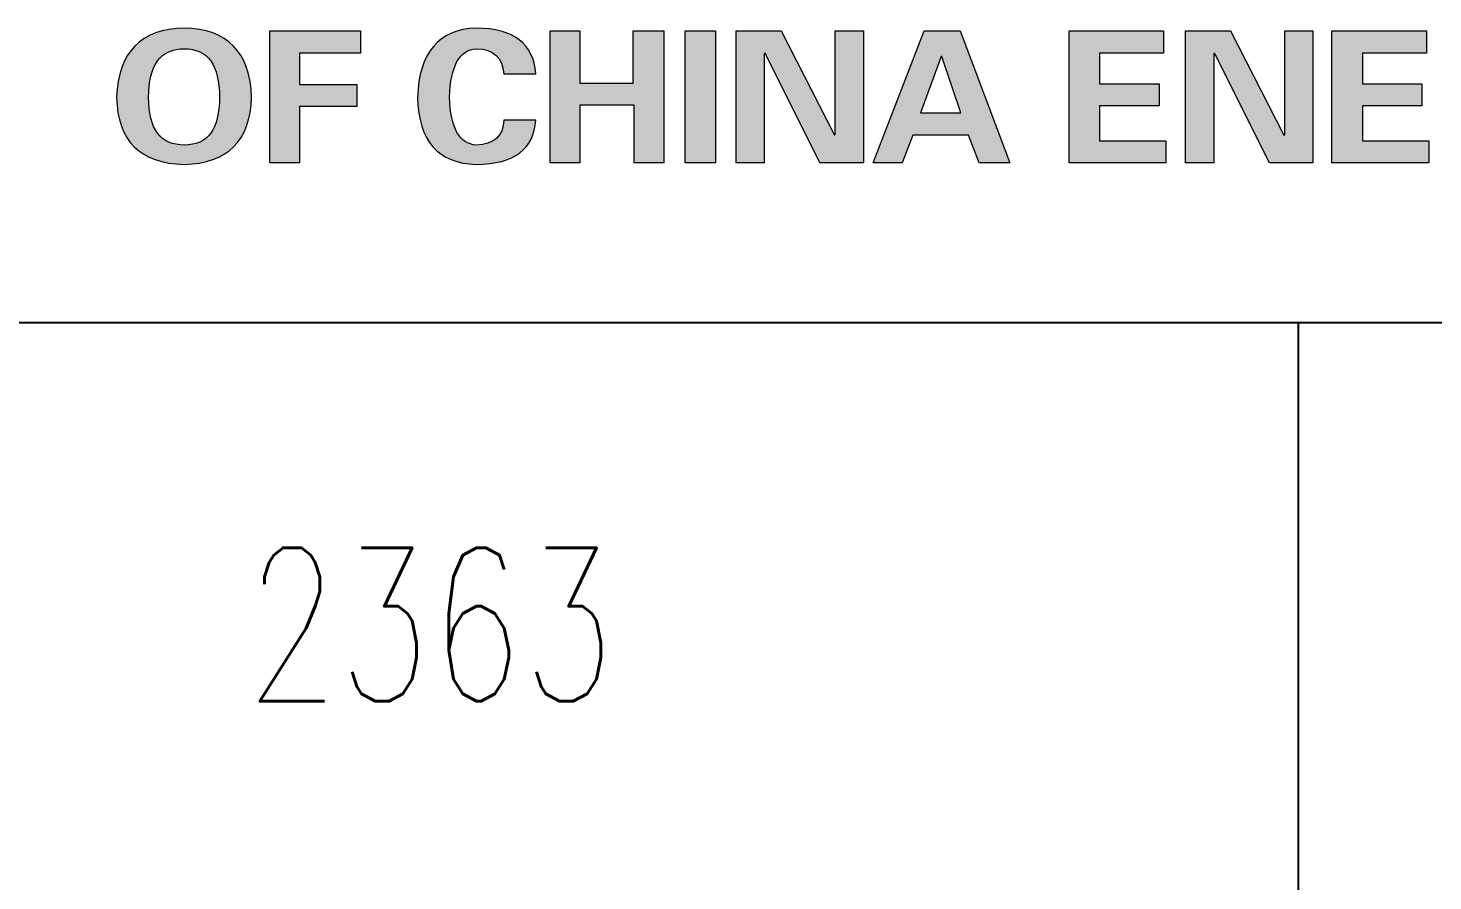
# Model space of a CAD drawing. Extents: x 93518 to 937116, y -359949 to 58022.
# Drawn here: x 752915 to 754548, y -119424 to -118432 of the extents above; entities that cross this region are included whole.
import ezdxf

# ---------------------------------------------------------------- set-up
doc = ezdxf.new("R2010")
doc.units = 0
doc.header["$LTSCALE"] = 1000
doc.header["$MEASUREMENT"] = 0
doc.layers.get('0').update_dxf_attribs({"color": 8, "linetype": 'CONTINUOUS'})
doc.layers.add('PUB_TEXT', color=8, linetype='CONTINUOUS')
doc.styles.add('HZ', font='geditxt.shx', dxfattribs={"width": 0.8, "bigfont": 'dxt.shx'})

# ---------------------------------------------------------------- blocks, each defined once
blk = doc.blocks.new('LOGO_CEEC_2014')
h = blk.add_hatch(color=256)
h.paths.add_polyline_path([(33.041, 1.861), (33.041, 3.396), (34.096, 3.396), (34.096, 3.139), (33.387, 3.139), (33.387, 2.774), (34.052, 2.774), (34.052, 2.517), (33.387, 2.517), (33.387, 1.861)])
edge = h.paths.add_edge_path(flags=16)
edge.add_spline(control_points=[(31.633, 2.624), (31.633, 2.254), (31.772, 2.069), (32.049, 2.069), (32.321, 2.069), (32.457, 2.254), (32.457, 2.624), (32.457, 3), (32.321, 3.189), (32.049, 3.189), (31.772, 3.189), (31.633, 3), (31.633, 2.624)], knot_values=[0, 0, 0, 0, 1, 1, 1, 2, 2, 2, 3, 3, 3, 4, 4, 4, 4], degree=3, periodic=0)
edge = h.paths.add_edge_path()
edge.add_spline(control_points=[(31.261, 2.624), (31.278, 3.15), (31.541, 3.418), (32.049, 3.429), (32.552, 3.418), (32.812, 3.15), (32.83, 2.624), (32.812, 2.116), (32.552, 1.856), (32.049, 1.844), (31.535, 1.856), (31.272, 2.116), (31.261, 2.624)], knot_values=[0, 0, 0, 0, 1, 1, 1, 2, 2, 2, 3, 3, 3, 4, 4, 4, 4], degree=3, periodic=0)
h = blk.add_hatch(color=256)
h.paths.add_polyline_path([(41.076, 2.442), (40.854, 3.097), (40.845, 3.097), (40.606, 2.442)], flags=16)
h.paths.add_polyline_path([(40.057, 1.861), (40.65, 3.396), (41.067, 3.396), (41.643, 1.861), (41.289, 1.861), (41.165, 2.185), (40.517, 2.185), (40.393, 1.861)])
h.paths.add_polyline_path([(39.437, 1.861), (38.799, 3.139), (38.79, 3.131), (38.79, 1.861), (38.462, 1.861), (38.462, 3.396), (38.985, 3.396), (39.605, 2.185), (39.614, 2.193), (39.614, 3.396), (39.942, 3.396), (39.942, 1.861)])
h.paths.add_polyline_path([(38.224, 1.861), (37.869, 1.861), (37.869, 3.396), (38.224, 3.396)])
h.paths.add_polyline_path([(36.301, 1.861), (36.301, 3.396), (36.646, 3.396), (36.646, 2.79), (37.267, 2.79), (37.267, 3.396), (37.622, 3.396), (37.622, 1.861), (37.276, 1.861), (37.276, 2.533), (36.646, 2.533), (36.646, 1.861)])
edge = h.paths.add_edge_path()
edge.add_spline(control_points=[(35.761, 2.898), (35.749, 3.086), (35.642, 3.183), (35.442, 3.189), (35.247, 3.177), (35.143, 2.989), (35.131, 2.624), (35.143, 2.265), (35.247, 2.08), (35.442, 2.069), (35.648, 2.074), (35.755, 2.171), (35.761, 2.359), (35.761, 2.359), (36.133, 2.359), (36.133, 2.359), (36.115, 2.022), (35.885, 1.85), (35.442, 1.844), (34.998, 1.856), (34.771, 2.116), (34.759, 2.624), (34.777, 3.144), (35.004, 3.413), (35.442, 3.429), (35.879, 3.424), (36.109, 3.247), (36.133, 2.898), (36.133, 2.898), (35.761, 2.898), (35.761, 2.898)], knot_values=[0, 0, 0, 0, 1, 1, 1, 2, 2, 2, 3, 3, 3, 4, 4, 4, 5, 5, 5, 6, 6, 6, 7, 7, 7, 8, 8, 8, 9, 9, 9, 10, 10, 10, 10], degree=3, periodic=0)
h = blk.add_hatch(color=256)
h.paths.add_polyline_path([(50.36, 2.359), (49.801, 3.396), (50.218, 3.396), (50.555, 2.691), (50.9, 3.396), (51.255, 3.396), (50.705, 2.359), (50.705, 1.861), (50.36, 1.861)])
edge = h.paths.add_edge_path()
edge.add_spline(control_points=[(48.987, 2.425), (48.987, 2.425), (48.987, 2.682), (48.987, 2.682), (48.987, 2.682), (49.652, 2.682), (49.652, 2.682), (49.652, 2.682), (49.652, 1.911), (49.652, 1.911), (49.533, 1.878), (49.412, 1.861), (49.288, 1.861), (49.194, 1.85), (49.069, 1.844), (48.916, 1.844), (48.413, 1.872), (48.156, 2.132), (48.144, 2.624), (48.156, 3.128), (48.413, 3.396), (48.916, 3.429), (49.43, 3.429), (49.684, 3.263), (49.678, 2.931), (49.678, 2.931), (49.306, 2.931), (49.306, 2.931), (49.306, 3.103), (49.196, 3.189), (48.978, 3.189), (48.676, 3.183), (48.522, 2.995), (48.517, 2.624), (48.522, 2.259), (48.676, 2.074), (48.978, 2.069), (49.066, 2.069), (49.17, 2.08), (49.288, 2.102), (49.282, 2.096), (49.288, 2.096), (49.306, 2.102), (49.306, 2.102), (49.306, 2.425), (49.306, 2.425), (49.306, 2.425), (48.987, 2.425), (48.987, 2.425)], knot_values=[0, 0, 0, 0, 1, 1, 1, 2, 2, 2, 3, 3, 3, 4, 4, 4, 5, 5, 5, 6, 6, 6, 7, 7, 7, 8, 8, 8, 9, 9, 9, 10, 10, 10, 11, 11, 11, 12, 12, 12, 13, 13, 13, 14, 14, 14, 15, 15, 15, 16, 16, 16, 16], degree=3, periodic=0)
edge = h.paths.add_edge_path(flags=16)
edge.add_spline(control_points=[(47.081, 2.732), (47.081, 2.732), (47.374, 2.732), (47.374, 2.732), (47.539, 2.732), (47.622, 2.804), (47.622, 2.948), (47.622, 3.081), (47.539, 3.144), (47.374, 3.139), (47.374, 3.139), (47.081, 3.139), (47.081, 3.139), (47.081, 3.139), (47.081, 2.732), (47.081, 2.732)], knot_values=[0, 0, 0, 0, 1, 1, 1, 2, 2, 2, 3, 3, 3, 4, 4, 4, 5, 5, 5, 5], degree=3, periodic=0)
edge = h.paths.add_edge_path()
edge.add_spline(control_points=[(47.081, 1.861), (47.081, 1.861), (46.727, 1.861), (46.727, 1.861), (46.727, 1.861), (46.727, 3.396), (46.727, 3.396), (46.727, 3.396), (47.427, 3.396), (47.427, 3.396), (47.8, 3.39), (47.989, 3.258), (47.995, 2.998), (47.989, 2.799), (47.876, 2.674), (47.658, 2.624), (47.658, 2.624), (47.658, 2.616), (47.658, 2.616), (47.841, 2.611), (47.938, 2.497), (47.95, 2.276), (47.956, 2.254), (47.959, 2.237), (47.959, 2.226), (47.977, 2.044), (48.006, 1.922), (48.048, 1.861), (48.048, 1.861), (47.667, 1.861), (47.667, 1.861), (47.631, 1.994), (47.61, 2.132), (47.605, 2.276), (47.593, 2.409), (47.543, 2.475), (47.454, 2.475), (47.454, 2.475), (47.081, 2.475), (47.081, 2.475), (47.081, 2.475), (47.081, 1.861), (47.081, 1.861)], knot_values=[0, 0, 0, 0, 1, 1, 1, 2, 2, 2, 3, 3, 3, 4, 4, 4, 5, 5, 5, 6, 6, 6, 7, 7, 7, 8, 8, 8, 9, 9, 9, 10, 10, 10, 11, 11, 11, 12, 12, 12, 13, 13, 13, 14, 14, 14, 14], degree=3, periodic=0)
h.paths.add_polyline_path([(45.389, 3.396), (46.488, 3.396), (46.488, 3.139), (45.744, 3.139), (45.744, 2.782), (46.435, 2.782), (46.435, 2.525), (45.744, 2.525), (45.744, 2.118), (46.515, 2.118), (46.515, 1.861), (45.389, 1.861)])
h.paths.add_polyline_path([(44.663, 1.861), (44.025, 3.139), (44.016, 3.131), (44.016, 1.861), (43.688, 1.861), (43.688, 3.396), (44.211, 3.396), (44.832, 2.185), (44.841, 2.193), (44.841, 3.396), (45.169, 3.396), (45.169, 1.861)])
h.paths.add_polyline_path([(42.333, 3.396), (43.432, 3.396), (43.432, 3.139), (42.687, 3.139), (42.687, 2.782), (43.379, 2.782), (43.379, 2.525), (42.687, 2.525), (42.687, 2.118), (43.459, 2.118), (43.459, 1.861), (42.333, 1.861)])
at = {"lineweight": 0}
for points in [[(33.041, 1.861), (33.041, 3.396), (34.096, 3.396), (34.096, 3.139), (33.387, 3.139), (33.387, 2.774), (34.052, 2.774), (34.052, 2.517), (33.387, 2.517), (33.387, 1.861), (33.041, 1.861)], [(36.301, 1.861), (36.301, 3.396), (36.646, 3.396), (36.646, 2.79), (37.267, 2.79), (37.267, 3.396), (37.622, 3.396), (37.622, 1.861), (37.276, 1.861), (37.276, 2.533), (36.646, 2.533), (36.646, 1.861), (36.301, 1.861)], [(38.224, 1.861), (37.869, 1.861), (37.869, 3.396), (38.224, 3.396), (38.224, 1.861)], [(39.437, 1.861), (38.799, 3.139), (38.79, 3.131), (38.79, 1.861), (38.462, 1.861), (38.462, 3.396), (38.985, 3.396), (39.605, 2.185), (39.614, 2.193), (39.614, 3.396), (39.942, 3.396), (39.942, 1.861), (39.437, 1.861)], [(40.057, 1.861), (40.65, 3.396), (41.067, 3.396), (41.643, 1.861), (41.289, 1.861), (41.165, 2.185), (40.517, 2.185), (40.393, 1.861), (40.057, 1.861)], [(42.333, 3.396), (43.432, 3.396), (43.432, 3.139), (42.687, 3.139), (42.687, 2.782), (43.379, 2.782), (43.379, 2.525), (42.687, 2.525), (42.687, 2.118), (43.459, 2.118), (43.459, 1.861), (42.333, 1.861), (42.333, 3.396)], [(44.663, 1.861), (44.025, 3.139), (44.016, 3.131), (44.016, 1.861), (43.688, 1.861), (43.688, 3.396), (44.211, 3.396), (44.832, 2.185), (44.841, 2.193), (44.841, 3.396), (45.169, 3.396), (45.169, 1.861), (44.663, 1.861)], [(45.389, 3.396), (46.488, 3.396), (46.488, 3.139), (45.744, 3.139), (45.744, 2.782), (46.435, 2.782), (46.435, 2.525), (45.744, 2.525), (45.744, 2.118), (46.515, 2.118), (46.515, 1.861), (45.389, 1.861), (45.389, 3.396)], [(41.076, 2.442), (40.854, 3.097), (40.845, 3.097), (40.606, 2.442), (41.076, 2.442)]]:
    blk.add_lwpolyline(points, dxfattribs=at)
for points, knots in [([(31.261, 2.624), (31.278, 3.15), (31.541, 3.418), (32.049, 3.429), (32.552, 3.418), (32.812, 3.15), (32.83, 2.624), (32.812, 2.116), (32.552, 1.856), (32.049, 1.844), (31.535, 1.856), (31.272, 2.116), (31.261, 2.624)], [0, 0, 0, 0, 1, 1, 1, 2, 2, 2, 3, 3, 3, 4, 4, 4, 4]), ([(35.761, 2.898), (35.749, 3.086), (35.642, 3.183), (35.442, 3.189), (35.247, 3.177), (35.143, 2.989), (35.131, 2.624), (35.143, 2.265), (35.247, 2.08), (35.442, 2.069), (35.648, 2.074), (35.755, 2.171), (35.761, 2.359), (35.761, 2.359), (36.133, 2.359), (36.133, 2.359), (36.115, 2.022), (35.885, 1.85), (35.442, 1.844), (34.998, 1.856), (34.771, 2.116), (34.759, 2.624), (34.777, 3.144), (35.004, 3.413), (35.442, 3.429), (35.879, 3.424), (36.109, 3.247), (36.133, 2.898), (36.133, 2.898), (35.761, 2.898), (35.761, 2.898)], [0, 0, 0, 0, 1, 1, 1, 2, 2, 2, 3, 3, 3, 4, 4, 4, 5, 5, 5, 6, 6, 6, 7, 7, 7, 8, 8, 8, 9, 9, 9, 10, 10, 10, 10]), ([(31.633, 2.624), (31.633, 2.254), (31.772, 2.069), (32.049, 2.069), (32.321, 2.069), (32.457, 2.254), (32.457, 2.624), (32.457, 3), (32.321, 3.189), (32.049, 3.189), (31.772, 3.189), (31.633, 3), (31.633, 2.624)], [0, 0, 0, 0, 1, 1, 1, 2, 2, 2, 3, 3, 3, 4, 4, 4, 4])]:
    blk.add_open_spline(points, degree=3, knots=knots, dxfattribs=at)

msp = doc.modelspace()

# ---------------------------------------------------------------- linework, layer by layer
at = {"color": 2}
for p, q in [((767891.4, -118774.9), (749891.4, -118774.9)), ((754391.4, -121574.9), (754391.4, -118774.9))]:
    msp.add_line(p, q, dxfattribs=at)

# ---------------------------------------------------------------- block references
at = {"xscale": 100, "yscale": 100, "zscale": 100}
msp.add_blockref('LOGO_CEEC_2014', (749891.4, -118774.9), dxfattribs=at)

# ---------------------------------------------------------------- texts
at = {"layer": 'PUB_TEXT', "style": 'HZ', "width": 0.7}
msp.add_text('2363', height=178.56, dxfattribs=at).set_placement((753168.1, -119214.9))

doc.saveas('drawing.dxf')
